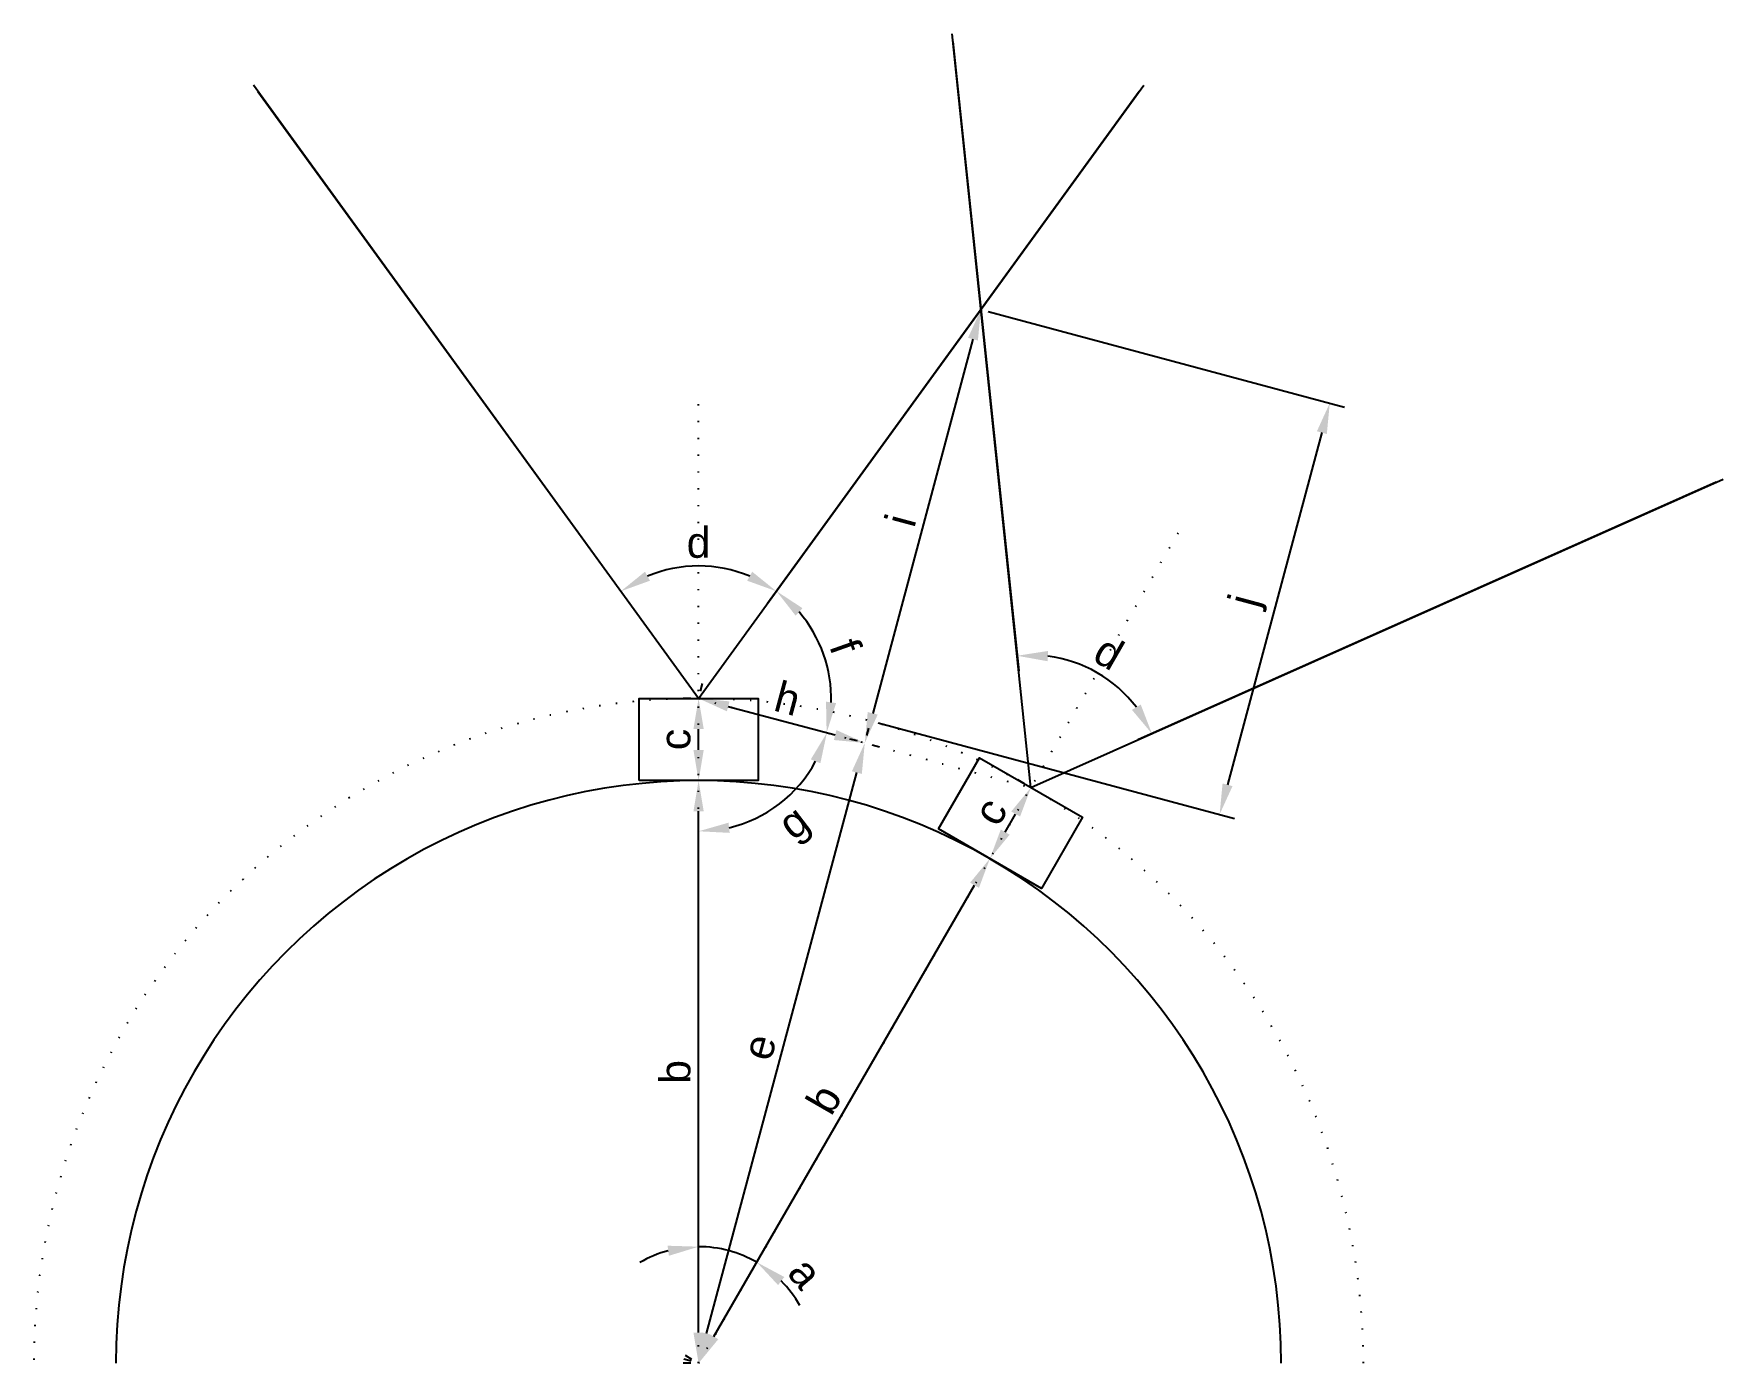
# Model space of a CAD drawing. Header units: millimetres. Extents: x -54 to 84, y 0 to 108.
import ezdxf

# ---------------------------------------------------------------- set-up
doc = ezdxf.new("R2010")
doc.units = ezdxf.units.MM
doc.linetypes.add('DOTTED', pattern=[6.35, 0, -6.35])
doc.styles.get("Standard").update_dxf_attribs({"font": 'arial.ttf'})
doc.dimstyles.new('ISO-25', dxfattribs={"dimtxt": 2.5, "dimasz": 2.5, "dimexe": 1.25, "dimexo": 0.625, "dimtad": 1, "dimtxsty": 'Standard', "dimcen": 2.5, "dimadec": 0, "dimazin": 0, "dimtfac": 1, "dimtmove": 0, "dimatfit": 3, "dimfxl": 1, "dimarcsym": 0})

# ---------------------------------------------------------------- blocks, each defined once
blk = doc.blocks.new('*D1')
at = {"color": 0, "lineweight": -2}
for p, q in [((20.73, 107.77), (26.11, 56.44)), ((82.97, 71.84), (35.82, 50.83))]:
    blk.add_line(p, q, dxfattribs=at)
blk.add_arc((27.1, 46.94), 10.8, 37.3131, 82.6869, dxfattribs=at)
at = {"color": 0}
for points in [[(28.48, 58.07), (28.47, 57.23), (25.97, 57.68)], [(35.33, 53.27), (36.05, 53.7), (36.96, 51.33)]]:
    blk.add_solid(points, dxfattribs=at)
at = {"layer": 'Defpoints', "color": 0}
for p in [(20.66, 108.39), (83.54, 72.09), (34.33, 54.97), (27.1, 46.94)]:
    blk.add_point(p, dxfattribs=at)
at = {"color": 0, "insert": (33.45, 57.93), "char_height": 2.5, "attachment_point": 5, "rotation": 330}
blk.add_mtext('d', dxfattribs=at)
blk = doc.blocks.new('*D2')
at = {"color": 0, "lineweight": -2}
for p, q in [((23.21, 41.45), (22.67, 41.76)), ((1.25, 2.17), (22.5, 38.97)), ((-0.54, 0.31), (-1.08, 0.63))]:
    blk.add_line(p, q, dxfattribs=at)
at = {"color": 0}
for points in [[(22.86, 38.76), (22.14, 39.18), (23.75, 41.14)], [(0.89, 2.37), (1.61, 1.96), (0, 0)]]:
    blk.add_solid(points, dxfattribs=at)
at = {"layer": 'Defpoints', "color": 0}
for p in [(23.75, 41.14), (23.75, 41.14), (0, 0)]:
    blk.add_point(p, dxfattribs=at)
at = {"color": 0, "insert": (10.23, 21.52), "char_height": 2.5, "attachment_point": 5, "rotation": 60}
blk.add_mtext('b', dxfattribs=at)
blk = doc.blocks.new('*D3')
at = {"color": 0, "lineweight": -2}
for p, q in [((26.56, 47.25), (26.02, 47.56)), ((25, 43.3), (25.85, 44.77)), ((23.21, 41.45), (22.67, 41.76))]:
    blk.add_line(p, q, dxfattribs=at)
at = {"color": 0}
for points in [[(26.21, 44.57), (25.49, 44.98), (27.1, 46.94)], [(24.64, 43.51), (25.36, 43.09), (23.75, 41.14)]]:
    blk.add_solid(points, dxfattribs=at)
at = {"layer": 'Defpoints', "color": 0}
for p in [(27.1, 46.94), (27.1, 46.94), (23.75, 41.14)]:
    blk.add_point(p, dxfattribs=at)
at = {"color": 0, "insert": (23.78, 44.99), "char_height": 2.5, "attachment_point": 5, "rotation": 60}
blk.add_mtext('c', dxfattribs=at)
blk = doc.blocks.new('*D16')
at = {"color": 0, "lineweight": -2}
for p, q in [((-35.93, 103.69), (-5.61, 61.93)), ((35.93, 103.69), (5.61, 61.93))]:
    blk.add_line(p, q, dxfattribs=at)
blk.add_arc((0, 54.2), 10.8, 67.3131, 112.6869, dxfattribs=at)
at = {"color": 0}
for points in [[(-4.37, 64.53), (-3.96, 63.8), (-6.34, 62.94)], [(3.96, 63.8), (4.37, 64.53), (6.34, 62.94)]]:
    blk.add_solid(points, dxfattribs=at)
at = {"layer": 'Defpoints', "color": 0}
for p in [(-36.3, 104.2), (36.3, 104.2), (2.24, 64.76), (0, 54.2)]:
    blk.add_point(p, dxfattribs=at)
at = {"color": 0, "insert": (0, 66.9), "char_height": 2.5, "attachment_point": 5}
blk.add_mtext('d', dxfattribs=at)
blk = doc.blocks.new('*D26')
at = {"color": 0, "lineweight": -2}
for p, q in [((-0.62, 47.5), (-1.25, 47.5)), ((0, 2.5), (0, 45)), ((-0.62, 0), (-1.25, 0))]:
    blk.add_line(p, q, dxfattribs=at)
at = {"color": 0}
for points in [[(0.42, 45), (-0.42, 45), (0, 47.5)], [(-0.42, 2.5), (0.42, 2.5), (0, 0)]]:
    blk.add_solid(points, dxfattribs=at)
at = {"layer": 'Defpoints', "color": 0}
for p in [(0, 47.5), (0, 47.5), (0, 0)]:
    blk.add_point(p, dxfattribs=at)
at = {"color": 0, "insert": (-1.9, 23.75), "char_height": 2.5, "attachment_point": 5, "rotation": 90}
blk.add_mtext('b', dxfattribs=at)
blk = doc.blocks.new('*D15')
at = {"color": 0, "lineweight": -2}
for p, q in [((-0.62, 54.2), (-1.25, 54.2)), ((0, 50), (0, 51.7)), ((-0.62, 47.5), (-1.25, 47.5))]:
    blk.add_line(p, q, dxfattribs=at)
at = {"color": 0}
for points in [[(0.42, 51.7), (-0.42, 51.7), (0, 54.2)], [(-0.42, 50), (0.42, 50), (0, 47.5)]]:
    blk.add_solid(points, dxfattribs=at)
at = {"layer": 'Defpoints', "color": 0}
for p in [(0, 54.2), (0, 54.2), (0, 47.5)]:
    blk.add_point(p, dxfattribs=at)
at = {"color": 0, "insert": (-1.9, 50.85), "char_height": 2.5, "attachment_point": 5, "rotation": 90}
blk.add_mtext('c', dxfattribs=at)
blk = doc.blocks.new('*D17')
at = {"color": 0, "lineweight": -2}
blk.add_arc((0, 54.2), 10.81, 358.2845, 40.7358, dxfattribs=at)
at = {"color": 0}
for points in [[(8.47, 61.56), (7.91, 60.95), (6.35, 62.95)], [(10.39, 53.94), (11.21, 53.82), (10.44, 51.4)]]:
    blk.add_solid(points, dxfattribs=at)
at = {"layer": 'Defpoints', "color": 0}
for p in [(36.3, 104.2), (10.7, 55.71), (0, 54.2), (0, 54.2), (27.1, 46.94)]:
    blk.add_point(p, dxfattribs=at)
at = {"color": 0, "insert": (11.97, 58.44), "char_height": 2.5, "attachment_point": 5, "rotation": 289.5102}
blk.add_mtext('f', dxfattribs=at)
blk = doc.blocks.new('*D18')
at = {"color": 0, "lineweight": -2}
blk.add_arc((0, 54.2), 10.83, 283.2538, 331.7462, dxfattribs=at)
at = {"color": 0}
for points in [[(9.93, 48.92), (9.15, 49.23), (10.46, 51.4)], [(2.44, 44.07), (2.53, 43.24), (0, 43.37)]]:
    blk.add_solid(points, dxfattribs=at)
at = {"layer": 'Defpoints', "color": 0}
for p in [(0, 79.2), (0, 54.2), (27.1, 46.94), (4.58, 44.38), (0, 0)]:
    blk.add_point(p, dxfattribs=at)
at = {"color": 0, "insert": (7.96, 43.83), "char_height": 2.5, "attachment_point": 5, "rotation": 37.5}
blk.add_mtext('g', dxfattribs=at)
blk = doc.blocks.new('*D19')
at = {"color": 0, "lineweight": -2}
for p, q in [((0.16, 54.8), (0.32, 55.41)), ((2.41, 53.55), (11.14, 51.22)), ((13.71, 51.17), (13.87, 51.78))]:
    blk.add_line(p, q, dxfattribs=at)
at = {"color": 0}
for points in [[(2.52, 53.96), (2.31, 53.15), (0, 54.2)], [(11.03, 50.81), (11.24, 51.62), (13.55, 50.57)]]:
    blk.add_solid(points, dxfattribs=at)
at = {"layer": 'Defpoints', "color": 0}
for p in [(0, 54.2), (13.55, 50.57), (13.55, 50.57)]:
    blk.add_point(p, dxfattribs=at)
at = {"color": 0, "insert": (7.26, 54.2), "char_height": 2.5, "attachment_point": 5, "rotation": 345}
blk.add_mtext('h', dxfattribs=at)
blk = doc.blocks.new('*D20')
at = {"color": 0, "lineweight": -2}
for p, q in [((12.95, 50.73), (12.34, 50.89)), ((0.65, 2.41), (12.9, 48.15)), ((-0.6, 0.16), (-1.21, 0.32))]:
    blk.add_line(p, q, dxfattribs=at)
at = {"color": 0}
for points in [[(13.31, 48.05), (12.5, 48.26), (13.55, 50.57)], [(0.24, 2.52), (1.05, 2.31), (0, 0)]]:
    blk.add_solid(points, dxfattribs=at)
at = {"layer": 'Defpoints', "color": 0}
for p in [(13.55, 50.57), (13.55, 50.57), (0, 0)]:
    blk.add_point(p, dxfattribs=at)
at = {"color": 0, "insert": (4.94, 25.78), "char_height": 2.5, "attachment_point": 5, "rotation": 75}
blk.add_mtext('e', dxfattribs=at)
blk = doc.blocks.new('*D23')
at = {"color": 0, "lineweight": -2}
for p, q in [((23.62, 85.74), (24.23, 85.58)), ((22.37, 83.49), (14.2, 52.98)), ((14.15, 50.41), (14.76, 50.25))]:
    blk.add_line(p, q, dxfattribs=at)
at = {"color": 0}
for points in [[(22.77, 83.38), (21.97, 83.6), (23.02, 85.91)], [(13.79, 53.09), (14.6, 52.88), (13.55, 50.57)]]:
    blk.add_solid(points, dxfattribs=at)
at = {"layer": 'Defpoints', "color": 0}
for p in [(23.02, 85.91), (13.55, 50.57), (13.55, 50.57)]:
    blk.add_point(p, dxfattribs=at)
at = {"color": 0, "insert": (16.47, 68.72), "char_height": 2.5, "attachment_point": 5, "rotation": 75}
blk.add_mtext('i', dxfattribs=at)
blk = doc.blocks.new('*D24')
at = {"color": 0, "lineweight": -2}
for start, end in [(105.1211, 120.2423), (60, 90), (29.7577, 44.8789)]:
    blk.add_arc((0, 0), 9.5, start, end, dxfattribs=at)
at = {"color": 0}
for points in [[(-2.42, 8.76), (-2.53, 9.58), (0, 9.5)], [(6.99, 7.03), (6.48, 6.37), (4.75, 8.23)]]:
    blk.add_solid(points, dxfattribs=at)
at = {"layer": 'Defpoints', "color": 0}
for p in [(0, 79.2), (39.6, 68.59), (1.65, 9.36), (0, 0), (0, 0)]:
    blk.add_point(p, dxfattribs=at)
at = {"color": 0, "insert": (8.7, 7.36), "char_height": 2.5, "attachment_point": 5, "rotation": 310.2116}
blk.add_mtext('a', dxfattribs=at)
blk = doc.blocks.new('*D25')
at = {"color": 0, "lineweight": -2}
for p, q in [((23.62, 85.74), (52.67, 77.96)), ((50.82, 75.87), (43.12, 47.16)), ((14.64, 52.21), (43.68, 44.42))]:
    blk.add_line(p, q, dxfattribs=at)
at = {"color": 0}
for points in [[(51.22, 75.76), (50.41, 75.98), (51.46, 78.28)], [(42.72, 47.27), (43.53, 47.05), (42.48, 44.75)]]:
    blk.add_solid(points, dxfattribs=at)
at = {"layer": 'Defpoints', "color": 0}
for p in [(23.02, 85.91), (14.03, 52.37), (42.48, 44.75)]:
    blk.add_point(p, dxfattribs=at)
at = {"color": 0, "insert": (44.8, 62.1), "char_height": 2.5, "attachment_point": 5, "rotation": 75}
blk.add_mtext('j', dxfattribs=at)

msp = doc.modelspace()

# ---------------------------------------------------------------- linework, layer by layer
for p, q in [((27.1, 46.939), (20.663, 108.39)), ((0, 54.2), (-36.3, 104.2)), ((0, 54.2), (36.3, 104.2)), ((27.1, 46.939), (83.537, 72.09))]:
    msp.add_line(p, q)
at = {"linetype": 'DOTTED', "ltscale": 0.2}
for p, q in [((0, 0), (0, 79.2)), ((0, 0), (39.6, 68.589)), ((0, 54.2), (27.1, 46.939))]:
    msp.add_line(p, q, dxfattribs=at)
for points in [[(-4.85, 47.5), (-4.85, 54.2), (4.85, 54.2), (4.85, 47.5)], [(19.55, 43.561), (22.9, 49.364), (31.3, 44.514), (27.95, 38.711)]]:
    msp.add_lwpolyline(points, close=True)
msp.add_ellipse((0, 0), major_axis=(0, -54.2), ratio=1, start_param=1.5707963, end_param=4.712389, dxfattribs=at)
msp.add_ellipse((0, 0), major_axis=(0, -47.5), ratio=1, start_param=1.5707963, end_param=4.712389)

# ---------------------------------------------------------------- dimensions: what is measured, and where the dimension line sits
for base, center, p1, p2, picture, middle in [((34.326, 54.965), (27.1, 46.939), (20.663, 108.39), (83.537, 72.09), '*D1', (33.448, 57.933)), ((2.244, 64.764), (0, 54.2), (-36.3, 104.2), (36.3, 104.2), '*D16', (0, 66.895))]:
    dim = msp.add_angular_dim_3p(base=base, center=center, p1=p1, p2=p2, text='d', dimstyle='ISO-25')
    dim.commit()
    dim.dimension.update_dxf_attribs({"geometry": picture, "text_midpoint": middle})
dim = msp.add_angular_dim_2l(base=(10.701, 55.705), line1=((0, 54.2), (36.3, 104.2)), line2=((0, 54.2), (27.1, 46.939)), text='f', dimstyle='ISO-25')
dim.commit()
dim.dimension.update_dxf_attribs({"geometry": '*D17', "text_midpoint": (11.974, 58.443)})
for p1, p2, distance, text, picture, middle in [((23.018, 85.906), (13.55, 50.569), 0, 'i', '*D23', (16.473, 68.723)), ((23.018, 85.906), (14.032, 52.368), 29.447, 'j', '*D25', (44.802, 62.096)), ((0, 54.2), (13.55, 50.569), 0, 'h', '*D19', (7.26, 54.196)), ((0, 0), (13.55, 50.569), 0, 'e', '*D20', (4.944, 25.775))]:
    dim = msp.add_aligned_dim(p1=p1, p2=p2, distance=distance, text=text, dimstyle='ISO-25')
    dim.commit()
    dim.dimension.update_dxf_attribs({"geometry": picture, "text_midpoint": middle})
dim = msp.add_angular_dim_2l(base=(1.65, 9.356), line1=((0, 0), (0, 79.2)), line2=((0, 0), (39.6, 68.589)), text='a', dimstyle='ISO-25')
dim.commit()
dim.dimension.update_dxf_attribs({"geometry": '*D24', "text_midpoint": (7.255, 6.134), "dimtype": 162})
dim = msp.add_angular_dim_2l(base=(4.578, 44.383), line1=((0, 0), (0, 79.2)), line2=((0, 54.2), (27.1, 46.939)), text='g', dimstyle='ISO-25', override={"dimtad": 2})
dim.commit()
dim.dimension.update_dxf_attribs({"geometry": '*D18', "text_midpoint": (7.958, 43.828)})
for base, p1, p2, angle, text, picture, middle in [((0, 54.2), (0, 47.5), (0, 54.2), 90, 'c', '*D15', (-1.895, 50.85)), ((0, 47.5), (0, 0), (0, 47.5), 90, 'b', '*D26', (-1.895, 23.75)), ((27.1, 46.939), (23.75, 41.136), (27.1, 46.939), 60, 'c', '*D3', (23.783, 44.985))]:
    dim = msp.add_linear_dim(base=base, p1=p1, p2=p2, angle=angle, text=text, dimstyle='ISO-25')
    dim.commit()
    dim.dimension.update_dxf_attribs({"geometry": picture, "text_midpoint": middle})
dim = msp.add_linear_dim(base=(23.75, 41.136), p1=(0, 0), p2=(23.75, 41.136), angle=60, text='b', dimstyle='ISO-25', override={"dimtad": 1})
dim.commit()
dim.dimension.update_dxf_attribs({"geometry": '*D2', "text_midpoint": (10.233, 21.516)})

doc.saveas('drawing.dxf')
